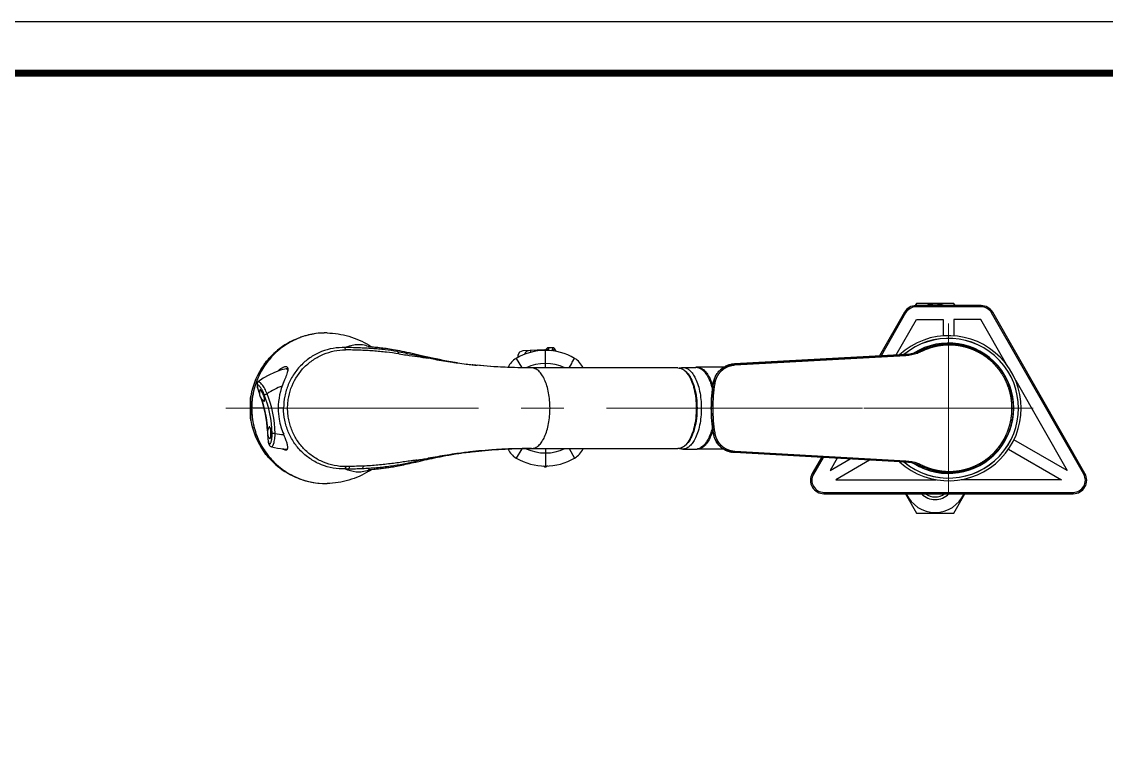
# Model space of a CAD drawing. Extents: x 0 to 1128, y 0 to 827.
# Drawn here: x 399.5 to 803, y 556.8 to 826.8 of the extents above; entities that cross this region are included whole.
import ezdxf

# ---------------------------------------------------------------- set-up
doc = ezdxf.new("R2010")
doc.units = 0
doc.header["$LTSCALE"] = 10
doc.header["$MEASUREMENT"] = 0
doc.linetypes.add('CENTER2', pattern=[28.575, 19.05, -3.175, 3.175, -3.175])
doc.layers.get('0').update_dxf_attribs({"linetype": 'CONTINUOUS'})
doc.layers.add('1', color=7, linetype='CONTINUOUS')
doc.layers.add('DEF_LAYER_ASSEM_MEMBER', color=7, linetype='CONTINUOUS')
doc.layers.add('Cneter', color=1, linetype='CENTER2', lineweight=13)

msp = doc.modelspace()

# ---------------------------------------------------------------- linework, layer by layer
at = {"ltscale": 0.5}
msp.add_lwpolyline([(0, 0), (1128.4, 0), (1128.4, 826.8), (0, 826.8)], close=True, dxfattribs=at)
at = {"color": 5, "linetype": 'ByBlock', "lineweight": 200, "const_width": 2.6}
msp.add_lwpolyline([(18.14, 35.4), (1110.14, 35.4), (1110.14, 807.6), (18.14, 807.6)], close=True, dxfattribs=at)
at = {"layer": '1', "color": 7, "linetype": 'Continuous'}
for p, q in [((744.39, 707.02), (744.39, 707.02)), ((728.4, 703.02), (664.72, 699.47)), ((664.73, 699.47), (728.4, 703.02)), ((728.49, 702.52), (664.82, 698.97)), ((664.72, 699.47), (664.73, 699.47)), ((656.8, 692.24), (656.79, 692.25)), ((656.09, 682.99), (656.08, 682.99)), ((768.39, 682.99), (768.39, 683)), ((656.79, 673.72), (656.8, 673.72)), ((664.08, 666.56), (664.09, 666.56)), ((728.41, 662.95), (664.73, 666.5)), ((664.81, 667), (728.49, 663.45))]:
    msp.add_line(p, q, dxfattribs=at)
for centre, major_axis, ratio, start_param, end_param in [((727.62, 717), (3.62, 13.52), 0.999984, 3.458666, 3.759357), ((728.43, 702.52), (0.028, -0.499), 0.122755, 1.563957, 3.139802), ((732.68, 703.41), (0.175, -0.469), 0.115318, 1.527875, 3.138269), ((734.13, 704.04), (0.225, -0.447), 0.110012, 1.515549, 3.137781), ((664.76, 698.97), (0.028, -0.499), 0.122755, 1.563957, 3.139802), ((657.3, 692.17), (-0.494, 0.074), 0.018386, 4.590507, 6.273598), ((767.89, 682.99), (-0.5, 0), 0.000001, 1.714367, 3.140756), ((657.3, 673.79), (-0.494, -0.074), 0.018396, 0.009215, 1.692677), ((664.75, 667), (-0.028, -0.499), 0.122755, 6.282459, 7.86082), ((727.62, 648.97), (-2.61, -13.76), 0.999985, 2.965068, 3.273198), ((728.43, 663.45), (-0.028, -0.499), 0.122755, 6.282459, 7.86082), ((732.78, 662.52), (-0.178, -0.467), 0.114998, 0.000971, 1.614577), ((734.13, 661.93), (0.225, 0.447), 0.110018, 3.14311, 4.767624), ((744.39, 683.02), (24, 0), 0.999999, 4.493146, 4.623712)]:
    msp.add_ellipse(centre, major_axis=major_axis, ratio=ratio, start_param=start_param, end_param=end_param, dxfattribs=at)
for points, degree, knots in [([(733.9, 704.49), (734.64, 704.83), (736.08, 705.5), (738.34, 706.22), (740.59, 706.71), (742.82, 706.98), (745, 707.04), (747.12, 706.9), (749.15, 706.58), (751.09, 706.11), (752.92, 705.51), (754.07, 705.01), (754.63, 704.76)], 3, [0, 0, 0, 0, 0.11304, 0.223226, 0.330565, 0.435059, 0.536717, 0.63552, 0.731469, 0.824571, 0.914827, 1, 1, 1, 1]), ([(767.95, 682.99), (767.95, 685.99), (767.2, 688.89), (766.83, 690.34), (765.72, 693.14), (764.28, 695.74), (763.39, 696.95), (762.5, 698.16), (761.48, 699.24), (759.43, 701.4), (756.89, 702.99), (754.35, 704.57), (751.51, 705.46), (750.09, 705.9), (748.62, 706.16), (747.15, 706.42), (745.67, 706.48), (744.2, 706.55), (742.71, 706.43), (741.22, 706.31), (739.77, 706), (736.85, 705.37), (734.19, 704.04)], 2, [0, 0, 0, 0.125, 0.125, 0.1875, 0.25, 0.3125, 0.3125, 0.375, 0.375, 0.5, 0.5, 0.625, 0.625, 0.6875, 0.6875, 0.75, 0.75, 0.8125, 0.8125, 0.875, 0.875, 1, 1, 1]), ([(728.4, 703.02), (728.42, 703.02), (728.44, 703.02), (728.39, 703), (728.36, 703)], 3, [0, 0, 0, 0, 0.60275, 1, 1, 1, 1]), ([(728.4, 703.02), (729, 703.07), (730.07, 703.17), (731.44, 703.51), (732.19, 703.77), (732.5, 703.88)], 3, [0, 0, 0, 0, 0.431948, 0.766043, 1, 1, 1, 1]), ([(732.5, 703.88), (732.74, 703.97), (733.22, 704.15), (733.67, 704.37), (733.9, 704.49)], 3, [0, 0, 0, 0, 0.50001, 1, 1, 1, 1]), ([(754.63, 704.76), (754.64, 704.75), (755.2, 704.48), (756.27, 703.93), (757.77, 703), (759.14, 702.01), (760.4, 700.96), (761.53, 699.87), (762.56, 698.75), (763.47, 697.62), (764.28, 696.49), (764.99, 695.37), (765.62, 694.26), (766.15, 693.17), (766.61, 692.12), (767, 691.1), (767.32, 690.13), (767.59, 689.2), (767.8, 688.32), (767.96, 687.55), (768.05, 687.07), (768.08, 686.86)], 3, [0, 0, 0, 0, 0.002075, 0.08025, 0.155795, 0.228706, 0.298982, 0.366626, 0.431637, 0.494017, 0.553766, 0.610882, 0.665365, 0.717215, 0.766434, 0.813019, 0.856968, 0.898282, 0.936962, 0.973009, 1, 1, 1, 1]), ([(664.72, 699.47), (664.25, 699.42), (663.31, 699.32), (662, 698.89), (660.82, 698.31), (659.79, 697.58), (658.93, 696.76), (658.22, 695.88), (657.66, 694.96), (657.25, 694.04), (656.95, 693.14), (656.85, 692.54), (656.79, 692.25)], 3, [0, 0, 0, 0, 0.12379, 0.242294, 0.35551, 0.463439, 0.566081, 0.663435, 0.755503, 0.842285, 0.923783, 1, 1, 1, 1]), ([(656.8, 692.24), (656.89, 692.7), (657.07, 693.62), (657.64, 694.94), (658.43, 696.19), (659.67, 697.53), (661.71, 698.96), (663.63, 699.29), (664.73, 699.47)], 3, [0, 0, 0, 0, 0.119007, 0.242012, 0.369047, 0.50014, 0.714955, 1, 1, 1, 1]), ([(656.79, 692.25), (656.58, 690.65), (656.17, 687.58), (656.11, 684.48), (656.08, 682.99)], 3, [0, 0, 0, 0, 0.519173, 1, 1, 1, 1]), ([(657.36, 692.17), (657.13, 690.66), (656.95, 689.13), (656.72, 686.07), (656.65, 684.53), (656.65, 682.99)], 3, [0, 0, 0, 0, 0.49861, 0.49861, 1, 1, 1, 1]), ([(768.08, 686.85), (767.95, 687.58), (767.68, 689.05), (767.21, 690.45), (766.97, 691.15)], 3, [0, 0, 0, 0, 0.496155, 1, 1, 1, 1]), ([(768.2, 686.03), (768.2, 686.03), (768.2, 686.07), (768.18, 686.22), (768.17, 686.27), (768.16, 686.37), (768.15, 686.44), (768.13, 686.57), (768.12, 686.62), (768.1, 686.74), (768.09, 686.79), (768.08, 686.85)], 3, [0, 0, 0, 0, 0.500879, 0.500879, 0.659335, 0.659335, 0.819589, 0.819589, 0.91528, 0.91528, 1, 1, 1, 1]), ([(768.2, 686.02), (768.2, 686), (768.21, 685.93), (768.24, 685.69), (768.26, 685.52), (768.3, 685.09), (768.32, 684.82), (768.36, 684.24), (768.38, 683.92), (768.38, 683.59), (768.39, 683.4), (768.39, 683.2), (768.39, 683)], 3, [0, 0, 0, 0, 0.21732, 0.21732, 0.434565, 0.434565, 0.652916, 0.652916, 0.871844, 0.871844, 0.871844, 1, 1, 1, 1]), ([(656.09, 682.99), (656.09, 682.99), (656.15, 682.99), (656.37, 682.99), (656.53, 682.99), (656.65, 682.99)], 3, [0, 0, 0, 0, 0.5, 0.5, 1, 1, 1, 1]), ([(656.65, 682.99), (656.65, 681.45), (656.71, 679.92), (656.95, 676.85), (657.13, 675.32), (657.36, 673.79)], 3, [0, 0, 0, 0, 0.498568, 0.498568, 1, 1, 1, 1]), ([(734.19, 661.93), (736.85, 660.59), (739.78, 659.97), (741.22, 659.66), (744.21, 659.42), (747.15, 659.56), (750.1, 660.08), (751.51, 660.52), (754.35, 661.4), (756.89, 662.98), (759.43, 664.57), (761.48, 666.73), (762.51, 667.81), (763.39, 669.02), (764.28, 670.23), (765, 671.54), (765.72, 672.83), (766.83, 675.63), (767.2, 677.08), (767.95, 679.98), (767.95, 682.99)], 2, [0, 0, 0, 0.125, 0.125, 0.1875, 0.25, 0.3125, 0.375, 0.375, 0.5, 0.5, 0.625, 0.625, 0.6875, 0.6875, 0.75, 0.75, 0.8125, 0.875, 0.875, 1, 1, 1]), ([(768.39, 682.65), (768.38, 682.44), (768.37, 681.82), (768.3, 680.7), (768.11, 679.2), (767.77, 677.44), (767.22, 675.44), (766.39, 673.23), (765.2, 670.88), (763.61, 668.45), (761.54, 666.02), (758.94, 663.72), (755.8, 661.69), (752.12, 660.08), (747.94, 659.07), (743.37, 658.84), (740.21, 659.28), (738.64, 659.71), (738.61, 659.72)], 3, [0, 0, 0, 0, 0.014277, 0.042742, 0.077648, 0.118993, 0.166779, 0.221001, 0.281654, 0.348743, 0.422259, 0.502198, 0.588565, 0.681352, 0.780554, 0.886178, 0.998208, 1, 1, 1, 1]), ([(656.79, 673.72), (656.88, 673.3), (657.05, 672.41), (657.6, 671.09), (658.42, 669.78), (659.55, 668.56), (661, 667.52), (662.51, 666.85), (663.53, 666.66), (663.94, 666.6)], 3, [0, 0, 0, 0, 0.120118, 0.251292, 0.393524, 0.546815, 0.711164, 0.886567, 1, 1, 1, 1]), ([(664.73, 666.5), (664.26, 666.55), (663.37, 666.64), (662.14, 667.03), (661.09, 667.52), (660.21, 668.08), (658.94, 669.12), (657.5, 670.92), (657.03, 672.81), (656.8, 673.72)], 3, [0, 0, 0, 0, 0.121726, 0.232778, 0.333151, 0.422844, 0.501856, 0.758469, 1, 1, 1, 1]), ([(732.61, 662.06), (732.06, 662.25), (731.4, 662.47), (730.72, 662.63), (730.6, 662.65)], 3, [0, 0, 0, 0, 0.82888, 1, 1, 1, 1]), ([(733.9, 661.48), (733.9, 661.49), (733.9, 661.49), (733.88, 661.5), (733.86, 661.51), (733.81, 661.53), (733.72, 661.58), (733.53, 661.67), (733.16, 661.84), (732.83, 661.97), (732.61, 662.06)], 3, [0, 0, 0, 0, 0.00776, 0.015571, 0.031193, 0.062439, 0.124936, 0.249942, 0.499972, 1, 1, 1, 1])]:
    msp.add_open_spline(points, degree=degree, knots=knots, dxfattribs=at)
for points, degree in [([(744.4, 707.02), (743.7, 707.02), (742.99, 706.99), (742.26, 706.93)], 3), ([(747.33, 706.84), (747.16, 706.86), (746.98, 706.89), (746.8, 706.9)], 3), ([(747.44, 706.83), (747.33, 706.84)], 1), ([(728.4, 703.02), (728.4, 703.02), (728.4, 703.02), (728.4, 703.02)], 3), ([(732.74, 703.41), (731.37, 702.9), (729.95, 702.6), (728.49, 702.52)], 3), ([(734.19, 704.04), (733.72, 703.8), (733.23, 703.59), (732.74, 703.41)], 3), ([(664.82, 698.97), (664.13, 698.93), (662.8, 698.63), (661.54, 698.1), (660.39, 697.36), (659.37, 696.44), (658.53, 695.36), (657.89, 694.15), (657.46, 692.85), (657.36, 692.17)], 2), ([(656.09, 682.99), (656.09, 686.09), (656.34, 689.18), (656.8, 692.24)], 3), ([(766.97, 691.15), (766.92, 691.29), (766.87, 691.43), (766.82, 691.57)], 3), ([(768.2, 686.03), (768.2, 686.03), (768.2, 686.03), (768.2, 686.03)], 3), ([(656.08, 682.99), (656.08, 679.88), (656.33, 676.79), (656.79, 673.72)], 3), ([(656.8, 673.72), (656.34, 676.79), (656.09, 679.88), (656.09, 682.99)], 3), ([(768.39, 682.99), (768.39, 682.87), (768.39, 682.76), (768.39, 682.65)], 3), ([(768.21, 680.03), (768.21, 680.03), (768.21, 680.03), (768.21, 680.03)], 3), ([(768.36, 681.81), (768.36, 681.82)], 1), ([(657.36, 673.79), (657.46, 673.12), (657.89, 671.82), (658.53, 670.61), (659.37, 669.53), (660.39, 668.61), (661.54, 667.87), (662.8, 667.34), (664.13, 667.04), (664.81, 667)], 2), ([(730.6, 662.65), (729.88, 662.8), (729.14, 662.87), (728.41, 662.95)], 3), ([(728.49, 663.45), (729.99, 663.37), (731.44, 663.06), (732.84, 662.52)], 3), ([(732.84, 662.52), (733.3, 662.35), (733.75, 662.15), (734.19, 661.93)], 3), ([(738.61, 659.72), (737, 660.16), (735.45, 660.82), (733.9, 661.48)], 3)]:
    msp.add_open_spline(points, degree=degree, dxfattribs=at)
at = {"layer": 'Cneter', "lineweight": 5, "ltscale": 0.5}
for p, q in [((744.37, 682.99), (744.37, 714.5)), ((712.33, 682.99), (475.42, 682.99)), ((744.37, 682.99), (712.86, 682.99)), ((744.37, 682.99), (775.88, 682.99)), ((744.37, 682.99), (744.37, 651.48))]:
    msp.add_line(p, q, dxfattribs=at)
at = {"layer": 'DEF_LAYER_ASSEM_MEMBER', "color": 7, "linetype": 'Continuous'}
for p, q in [((727.93, 718.67), (718.68, 702.48)), ((732.44, 721.99), (731.96, 721.15)), ((756.47, 721.19), (732.27, 721.19)), ((746.3, 721.99), (732.44, 721.99)), ((746.76, 721.19), (746.3, 721.99)), ((795.1, 658.67), (760.81, 718.67)), ((724.87, 702.82), (732.39, 715.99)), ((732.39, 715.99), (742.37, 715.99)), ((742.37, 715.99), (742.37, 709.91)), ((756.35, 715.99), (746.37, 715.99)), ((746.37, 715.99), (746.37, 709.91)), ((765.9, 699.28), (756.35, 715.99)), ((513.18, 710.98), (512.59, 710.99)), ((494.67, 704.52), (494.71, 704.55)), ((494.67, 704.52), (494.71, 704.55)), ((584.06, 702.3), (584.06, 702.18)), ((584.06, 702.18), (584.68, 702.18)), ((585.94, 704.28), (584.79, 703.8)), ((594.09, 704.74), (585.94, 704.28)), ((594.37, 697.99), (594.37, 704.49)), ((597.07, 705.48), (595.43, 705.48)), ((596.67, 704.34), (596.87, 704.78)), ((596.87, 704.78), (597.37, 704.78)), ((597.37, 704.78), (597.37, 704.28)), ((598.07, 704.48), (598.07, 704.17)), ((489.7, 699.27), (489.71, 699.28)), ((561.7, 699.88), (560.77, 700.02)), ((561.47, 699.91), (561.7, 699.88)), ((574.03, 698.53), (567.14, 699.17)), ((645.47, 698.19), (650.37, 698.19)), ((660.77, 698.24), (650.82, 698.24)), ((498.5, 697.76), (497.95, 697.68)), ((589.27, 697.99), (589.26, 697.99)), ((643.69, 697.99), (589.27, 697.99)), ((487.55, 692.84), (487.54, 692.84)), ((769.34, 693.26), (788.46, 659.81)), ((484.76, 687.51), (484.76, 687.52)), ((484.61, 683.83), (484.6, 682.95)), ((489.73, 685.64), (489.76, 685.63)), ((484.76, 678.46), (484.76, 678.47)), ((491.66, 676.13), (491.6, 676.08)), ((788.46, 659.81), (768.68, 671.24)), ((489.7, 666.71), (489.66, 666.75)), ((489.7, 666.71), (489.66, 666.75)), ((492.45, 668.62), (492.45, 668.62)), ((561.63, 666.09), (561.42, 666.06)), ((567.14, 666.8), (566.91, 666.78)), ((567.14, 666.8), (574.44, 667.47)), ((574.44, 667.47), (581.9, 667.86)), ((581.9, 667.86), (589.26, 667.99)), ((589.19, 667.99), (589.27, 667.99)), ((589.26, 667.99), (643.69, 667.99)), ((594.37, 667.99), (594.37, 661.24)), ((645.47, 667.79), (650.37, 667.79)), ((660.76, 667.74), (650.82, 667.74)), ((766.68, 667.78), (786.38, 656.39)), ((546.12, 662.96), (547.74, 663.34)), ((556.25, 665.17), (557.35, 665.37)), ((697.09, 664.7), (693.65, 658.67)), ((702.9, 664.37), (700.29, 659.81)), ((700.29, 659.81), (707.72, 664.1)), ((715, 663.7), (702.36, 656.39)), ((494.67, 661.46), (494.65, 661.48)), ((594.07, 661.24), (593.62, 661.5)), ((594.07, 661.24), (594.67, 661.24)), ((595.13, 661.5), (594.67, 661.24)), ((512.59, 654.99), (513.18, 654.99)), ((702.36, 656.39), (739.74, 656.39)), ((786.38, 656.39), (749, 656.39)), ((697.99, 651.19), (790.76, 651.19)), ((728.29, 651.19), (732.44, 643.99)), ((746.3, 643.99), (750.46, 651.19)), ((732.44, 643.99), (746.3, 643.99))]:
    msp.add_line(p, q, dxfattribs=at)
at = {"layer": 'DEF_LAYER_ASSEM_MEMBER', "color": 9, "linetype": 'Continuous'}
for p, q in [((728.37, 718.42), (719.27, 702.51)), ((728.37, 718.42), (727.93, 718.67)), ((732.27, 720.69), (732.27, 721.19)), ((756.47, 720.69), (732.27, 720.69)), ((756.47, 720.69), (756.47, 721.19)), ((760.38, 718.42), (760.81, 718.67)), ((794.66, 658.42), (760.38, 718.42)), ((584.06, 702.29), (584.35, 702.3)), ((584.35, 702.3), (584.87, 702.33)), ((567.33, 699.12), (567.13, 699.15)), ((583.5, 701.54), (585.42, 698.26)), ((585.42, 698.26), (585.55, 698.04)), ((603.16, 697.99), (604.14, 699.65)), ((604.14, 699.65), (604.38, 700.07)), ((604.38, 700.07), (605.24, 701.54)), ((485.08, 682.99), (484.61, 682.99)), ((489.69, 682.99), (485.08, 682.99)), ((496.96, 682.99), (494.97, 682.99)), ((491.05, 672.84), (491.03, 672.8)), ((491.05, 672.84), (491.05, 672.8)), ((496.98, 673.21), (497.01, 673.21)), ((566.9, 666.81), (567.14, 666.83)), ((567.14, 666.83), (567.34, 666.85)), ((585.55, 667.92), (583.5, 664.44)), ((603.16, 667.99), (605.24, 664.44)), ((697.65, 664.66), (694.08, 658.42)), ((694.08, 658.42), (693.65, 658.67)), ((794.66, 658.42), (795.1, 658.67)), ((697.99, 651.69), (790.76, 651.69)), ((697.99, 651.69), (697.99, 651.19)), ((790.76, 651.69), (790.76, 651.19))]:
    msp.add_line(p, q, dxfattribs=at)
at = {"layer": 'DEF_LAYER_ASSEM_MEMBER', "color": 7, "linetype": 'Continuous'}
for points in [[(494.71, 704.55), (494.51, 704.38), (493.95, 703.9), (493.37, 703.35), (492.75, 702.74), (492.12, 702.09), (491.5, 701.43), (490.91, 700.77), (490.35, 700.11), (489.86, 699.49), (489.7, 699.28)], [(551.2, 701.85), (550.03, 702.11), (548.91, 702.37), (547.82, 702.62), (546.77, 702.86), (545.76, 703.1), (544.77, 703.32), (543.8, 703.54), (542.86, 703.75), (541.94, 703.95), (541.05, 704.13), (540.19, 704.31), (539.35, 704.47), (538.54, 704.62), (537.78, 704.75), (537.06, 704.87), (536.38, 704.98), (535.72, 705.08), (535.08, 705.16), (534.45, 705.25), (533.84, 705.32), (533.24, 705.39), (532.64, 705.46), (532.06, 705.52), (531.48, 705.58), (530.93, 705.63), (530.41, 705.68), (529.89, 705.73), (529.42, 705.77), (528.98, 705.81), (528.66, 705.85), (528.48, 705.87), (528.45, 705.88)], [(584.79, 703.8), (584.11, 702.71), (584.06, 702.29)], [(553.67, 701.32), (552.41, 701.59), (551.2, 701.85)], [(556.34, 700.79), (554.98, 701.06), (553.67, 701.32)], [(560.77, 700.02), (559.23, 700.27), (557.75, 700.53), (556.34, 700.79)], [(589.26, 697.99), (582, 698.11), (574.03, 698.53)], [(497.95, 697.68), (495.75, 697.12), (493.55, 696.33), (491.43, 695.34), (489.4, 694.16), (487.55, 692.84)], [(487.54, 692.84), (487.38, 692.69), (487.21, 692.43), (487.11, 692.14), (487.07, 691.85), (487.08, 691.55), (487.12, 691.22), (487.19, 690.85), (487.3, 690.41), (487.45, 689.9), (487.65, 689.31), (487.88, 688.67), (487.99, 688.35)], [(484.76, 687.52), (484.74, 687.37), (484.72, 687.13), (484.69, 686.83), (484.67, 686.44), (484.65, 685.95), (484.63, 685.36), (484.62, 684.65), (484.61, 683.83)], [(488.56, 686.76), (489.07, 685.28), (489.85, 682.4), (490.44, 679.47), (490.82, 676.5), (490.94, 674.5)], [(484.6, 682.95), (484.61, 682.06), (484.62, 681.26), (484.63, 680.56), (484.65, 679.98), (484.67, 679.51), (484.7, 679.13), (484.72, 678.83), (484.74, 678.6), (484.76, 678.46)], [(491.02, 673.13), (491.02, 673.02), (491.03, 672.8)], [(491.03, 672.8), (491.07, 672.14), (491.13, 671.49), (491.19, 670.91), (491.27, 670.41), (491.36, 670), (491.47, 669.66), (491.59, 669.37), (491.75, 669.11), (491.95, 668.89), (492.21, 668.71), (492.45, 668.62)], [(489.7, 666.71), (489.86, 666.49), (490.35, 665.87), (490.9, 665.22), (491.49, 664.56), (492.11, 663.89), (492.74, 663.24), (493.36, 662.63), (493.95, 662.08), (494.51, 661.59), (494.65, 661.48)], [(492.45, 668.62), (494.68, 668.13), (497, 667.85), (498.38, 667.81)], [(557.35, 665.37), (558.49, 665.57), (559.66, 665.77), (560.88, 665.97)], [(560.88, 665.97), (562.14, 666.16), (563.45, 666.35), (564.83, 666.53), (566.25, 666.7), (566.91, 666.78)], [(530.6, 660.31), (531.01, 660.35), (531.43, 660.39), (531.86, 660.44), (532.3, 660.48), (532.75, 660.53), (533.21, 660.58), (533.68, 660.63), (534.16, 660.69), (534.64, 660.75), (535.14, 660.82), (535.64, 660.89), (536.16, 660.96), (536.68, 661.04), (537.23, 661.13), (537.79, 661.22), (538.37, 661.33), (538.99, 661.44), (539.63, 661.56), (540.29, 661.69), (540.96, 661.82), (541.65, 661.97), (542.36, 662.12), (543.08, 662.27), (543.82, 662.44), (544.57, 662.61), (545.33, 662.78), (546.12, 662.96)], [(547.74, 663.34), (548.58, 663.53), (549.44, 663.73), (550.33, 663.93)], [(550.33, 663.93), (551.25, 664.14), (552.19, 664.34), (553.16, 664.55), (554.16, 664.75)], [(554.16, 664.75), (555.19, 664.96), (556.25, 665.17)], [(528.38, 660.08), (528.39, 660.09), (528.44, 660.09), (528.54, 660.11), (528.7, 660.13), (528.92, 660.16), (529.2, 660.18), (529.5, 660.21), (529.84, 660.24), (530.6, 660.31)]]:
    msp.add_lwpolyline(points, dxfattribs=at)
at = {"layer": 'DEF_LAYER_ASSEM_MEMBER', "color": 9, "linetype": 'Continuous'}
msp.add_lwpolyline([(595.43, 705.47), (595.43, 705.48), (595.43, 705.48), (595.43, 705.48)], dxfattribs=at)
at = {"layer": 'DEF_LAYER_ASSEM_MEMBER', "color": 7, "linetype": 'Continuous'}
for centre, radius, start, end in [((732.27, 716.19), 5, 90, 150.2551), ((739.37, 709.99), 11.78, 72.9991, 107.0009), ((756.47, 716.19), 5, 29.7449, 90), ((512.6, 683.87), 27.12, 92.5053, 113.5697), ((512.59, 683.98), 27, 90.0012, 92.5009), ((512.44, 682.65), 28.18, 110.6544, 128.9903), ((512.72, 683.59), 27.42, 113.5653, 123.3397), ((513.03, 680.97), 29.9, 56.2732, 58.2132), ((744.37, 682.99), 27, 227.5124, 132.5097), ((744.37, 682.99), 26, 230.2881, 129.7363), ((744.37, 682.99), 25.98, 230.3397, 129.6847), ((744.37, 682.99), 24.25, 238.0015, 122.05), ((594.37, 682.99), 21.5, 59.6306, 120.3694), ((594.03, 705.74), 1, 273.2397, 325.3668), ((595.43, 704.78), 0.7, 90, 145.3668), ((597.07, 704.48), 1, 0, 90), ((512.1, 682.96), 27.71, 143.9347, 170.5439), ((582.84, 842.06), 143.75, 261.5408, 262.8329), ((584.88, 857.99), 159.8, 262.8186, 263.6221), ((587.34, 694.98), 7.6, 120.3694, 154.9235), ((601.4, 694.98), 7.6, 23.3843, 59.6306), ((650.82, 694.65), 3.59, 95.5484, 97.1876), ((650.37, 695.05), 3.14, 88.062, 89.9984), ((650.82, 694.68), 3.55, 90.0068, 95.5511), ((650.37, 695.02), 3.17, 82.0353, 88.0504), ((650.36, 694.96), 3.23, 79.3419, 82.0391), ((519.25, 683), 24.28, 156.4866, 180.0249), ((491.47, 688.68), 3.5, 162.2138, 190.8047), ((491.46, 688.68), 3.49, 190.8034, 191.2197), ((491.47, 688.68), 3.5, 191.2206, 240.3051), ((513.57, 682.99), 28.5, 175.7169, 180.0004), ((513.59, 682.99), 28.51, 180, 182.4666), ((519.38, 682.99), 24.41, 180.0114, 189.6759), ((512.1, 683.02), 27.71, 189.4512, 215.9475), ((519.19, 682.95), 24.21, 189.6547, 203.5163), ((494.4, 673.98), 3.5, 143.181, 198.8115), ((494.41, 673.98), 3.5, 198.8088, 199.3615), ((494.4, 673.98), 3.5, 199.3634, 220.9601), ((583.38, 520.14), 147.56, 96.4097, 98.4748), ((587.54, 478.01), 189.92, 94.3413, 95.7647), ((588.26, 468.97), 198.98, 93.8616, 94.3505), ((588.87, 459.61), 208.37, 92.4143, 93.8575), ((589.22, 452.55), 215.44, 91.8512, 92.4287), ((587.34, 670.99), 7.6, 205.0577, 239.6306), ((589.25, 451.56), 216.42, 90.0164, 91.8505), ((601.4, 670.99), 7.6, 300.3694, 336.6157), ((650.37, 670.93), 3.14, 270.0016, 271.9386), ((650.82, 671.33), 3.59, 262.8112, 264.4521), ((650.82, 671.29), 3.55, 264.4495, 269.9931), ((650.37, 670.95), 3.17, 271.9503, 277.9647), ((650.36, 671.01), 3.23, 277.9609, 280.6581), ((594.37, 682.99), 21.5, 239.6306, 300.3694), ((512.44, 683.33), 28.18, 230.8911, 249.35), ((513.03, 685.01), 29.9, 301.6837, 303.7415), ((697.99, 656.19), 5, 150.2551, 270), ((790.76, 656.19), 5, 270, 29.7449), ((512.6, 682.11), 27.12, 246.032, 267.4939), ((512.59, 681.99), 27, 267.4991, 269.9988), ((739.37, 655.99), 11.78, 204.1236, 335.8764), ((739.37, 655.99), 7, 223.5971, 316.4029), ((739.34, 655.99), 6, 233.7681, 306.2319)]:
    msp.add_arc(centre, radius, start, end, dxfattribs=at)
at = {"layer": 'DEF_LAYER_ASSEM_MEMBER', "color": 9, "linetype": 'Continuous'}
for centre, radius, start, end in [((732.27, 716.19), 4.5, 90, 150.2551), ((756.47, 716.19), 4.5, 29.7449, 90), ((512.62, 683.84), 27.15, 102.0412, 108.0756), ((512.6, 683.91), 27.08, 99.0334, 102.0389), ((512.6, 683.91), 27.08, 92.5009, 99.0284), ((512.6, 683.98), 27.01, 90.001, 92.5003), ((512.75, 683.56), 27.46, 123.3666, 125.9019), ((512.72, 683.61), 27.4, 120.8595, 123.3644), ((512.72, 683.6), 27.41, 117.126, 120.8602), ((512.66, 683.72), 27.27, 111.6391, 117.1248), ((512.64, 683.78), 27.21, 108.0783, 111.6364), ((744.37, 682.99), 25.98, 230.3417, 129.6827), ((513, 683.28), 27.83, 135.0901, 140.0032), ((512.92, 683.35), 27.73, 134.3397, 135.087), ((512.87, 683.4), 27.66, 130.4689, 134.3396), ((512.87, 683.4), 27.66, 130.2576, 130.4677), ((512.85, 683.42), 27.63, 125.9027, 130.2583), ((524.56, 695.41), 11.39, 66.0622, 69.6359), ((513.2, 683.13), 28.09, 144.4317, 149.4899), ((513.11, 683.19), 27.97, 143.0127, 144.4291), ((513.04, 683.24), 27.89, 140.7098, 143.0127), ((513.03, 683.25), 27.87, 140.0026, 140.7093), ((485.23, 292.09), 414.72, 80.5646, 80.8976), ((590.39, 906.68), 208.82, 259.7441, 261.5663), ((586.18, 863.25), 165.2, 260.6054, 261.24), ((588.46, 886.17), 188.25, 261.2334, 261.8251), ((583.44, 845.6), 147.33, 261.2497, 261.4257), ((585.06, 862.56), 164.4, 261.8271, 262.9557), ((584.16, 855.22), 157, 262.9536, 263.7738), ((588.3, 895.17), 197.17, 263.8954, 264.3686), ((594.37, 682.99), 16.66, 64.4023, 115.5375), ((513.39, 683.03), 28.3, 153.7703, 159.0108), ((513.27, 683.09), 28.17, 152.1433, 153.7679), ((513.2, 683.13), 28.09, 150.8584, 152.1433), ((513.2, 683.12), 28.09, 149.4899, 150.8584), ((639.48, 690.03), 9.66, 34.186, 35.8153), ((513.51, 683), 28.43, 163.1799, 168.5154), ((513.42, 683.02), 28.33, 161.1658, 163.1781), ((513.37, 683.04), 28.28, 160.4563, 161.1654), ((513.39, 683.03), 28.3, 159.0103, 160.4558), ((505.41, 666.91), 25.94, 110.2003, 124.109), ((513.63, 682.98), 28.55, 172.6443, 177.9372), ((513.54, 682.99), 28.45, 170.8553, 172.6434), ((513.47, 683.01), 28.38, 170.1231, 170.8549), ((513.49, 683), 28.4, 168.5163, 170.1231), ((447.3, 672.36), 43.74, 2.885, 19.1721), ((449.08, 672.38), 43.6, 1.573, 21.0365), ((449.24, 672.38), 44.6, 1.5769, 21.0323), ((513.52, 682.99), 28.43, 177.938, 179.9991), ((513.52, 682.99), 28.44, 180.0009, 182.1468), ((513.63, 682.99), 28.54, 182.1473, 188.6443), ((522.26, 674.49), 31.26, 182.6088, 183.0145), ((498.65, 698.79), 25.64, 259.1451, 266.2686), ((639.48, 675.94), 9.66, 324.1847, 325.814), ((589.7, 463.7), 204.36, 97.9531, 99.9901), ((584.68, 512.26), 155.54, 98.7608, 99.3054), ((582.66, 525.23), 142.42, 98.5768, 98.7548), ((568.98, 619.24), 47.46, 98.915, 99.1569), ((588.38, 469.67), 198.3, 95.764, 96.0893), ((594.37, 682.99), 16.66, 244.6941, 295.5977), ((617.3, 323.91), 346.72, 101.1201, 101.8162), ((627.43, 214.22), 456.64, 99.2222, 99.674), ((512.61, 682.15), 27.17, 237.9568, 267.4735), ((519.87, 657.36), 3.07, 89.1925, 90.6733), ((524.53, 670.6), 11.43, 290.687, 294.3262), ((697.99, 656.19), 4.5, 150.2551, 270), ((790.76, 656.19), 4.5, 270, 29.7449), ((512.6, 681.99), 27, 267.4968, 269.5748), ((512.59, 681.91), 26.92, 269.5755, 270)]:
    msp.add_arc(centre, radius, start, end, dxfattribs=at)
at = {"layer": 'DEF_LAYER_ASSEM_MEMBER', "color": 7, "linetype": 'Continuous'}
for points, start_tangent, end_tangent in [([(513.18, 710.98), (521.24, 709.74), (528.78, 706.39)], (0.999767, -0.021601), (0.850006, -0.526772)), ([(497.65, 706.5), (492.77, 702.41), (488.94, 697.3), (486.36, 691.43), (485.15, 685.12)], (-0.83539, -0.549658), (-0.074714, -0.997205)), ([(594.86, 705.17), (595.43, 705.47)], (0.569028, 0.822318), (1, 0.00097)), ([(595.43, 705.47), (595.43, 705.38), (595.48, 705.17)], (-0.642254, -0.766492), (0.218109, -0.975924)), ([(595.48, 705.17), (595.51, 705.02), (595.65, 704.44)], (0.218109, -0.975924), (0.246604, -0.969116)), ([(494.82, 696.79), (496.4, 698.05), (497.13, 698.4), (497.76, 698.52)], (0.708251, 0.705961), (0.999957, -0.009299)), ([(497.76, 698.52), (498.19, 698.39), (498.34, 698.24), (498.45, 698.04), (498.51, 697.77), (498.52, 697.46), (498.42, 696.7), (498.18, 695.81), (497.85, 694.83), (497.44, 693.77), (496.99, 692.69)], (0.999957, -0.009299), (-0.399549, -0.916712)), ([(589.26, 697.99), (578.97, 698.23), (568.96, 698.96)], (-1, 0.000038), (-0.995178, 0.098085)), ([(644.11, 697.97), (644.44, 698.06), (645.47, 698.19)], (0.951435, 0.307849), (0.999999, -0.001416)), ([(643.69, 697.99), (644.7, 697.84), (645.68, 697.4), (646.6, 696.71), (647.44, 695.77)], (1, 0), (0.608434, -0.793604)), ([(647.44, 695.77), (648.83, 693.37), (649.89, 690.31), (650.55, 686.77), (650.77, 682.99)], (0.608434, -0.793604), (0, -1)), ([(488.26, 689.82), (488.22, 689.83), (488.18, 689.82), (488.13, 689.75)], (-0.939099, 0.343646), (-0.305182, -0.952294)), ([(489.76, 685.63), (489.8, 685.62), (489.84, 685.63), (489.87, 685.66), (489.89, 685.71), (489.92, 685.87), (489.91, 686.11), (489.88, 686.4), (489.8, 686.75), (489.7, 687.14), (489.56, 687.55), (489.41, 687.97), (489.23, 688.37), (489.04, 688.75), (488.86, 689.09), (488.68, 689.37), (488.51, 689.59), (488.37, 689.74), (488.31, 689.79), (488.26, 689.82)], (0.930604, -0.366028), (-0.939099, 0.343646)), ([(650.77, 682.99), (650.55, 679.2), (649.89, 675.67), (648.83, 672.61), (647.44, 670.21)], (0, -1), (-0.608434, -0.793604)), ([(485.1, 681.76), (486.49, 674.11), (489.9, 667.14), (495.07, 661.4), (501.58, 657.33)], (0.043044, -0.999073), (0.913912, -0.405912)), ([(491.89, 671.65), (491.97, 671.73), (492.05, 671.89), (492.13, 672.13), (492.19, 672.44), (492.23, 672.81), (492.26, 673.22), (492.27, 673.65), (492.25, 674.1), (492.22, 674.54), (492.16, 674.95), (492.09, 675.32), (492.01, 675.63), (491.92, 675.87), (491.87, 675.97), (491.83, 676.04), (491.78, 676.09), (491.74, 676.13), (491.7, 676.14), (491.66, 676.13)], (0.904055, 0.427415), (-0.894606, -0.446856)), ([(491.76, 671.69), (491.83, 671.64), (491.86, 671.64), (491.89, 671.65)], (0.655869, -0.754874), (0.904055, 0.427415)), ([(498.39, 667.8), (498.5, 668.19), (498.5, 668.7), (498.23, 670.02), (497.69, 671.59), (496.99, 673.29)], (0.481541, 0.876424), (-0.398954, 0.916971)), ([(647.44, 670.21), (646.6, 669.27), (645.68, 668.57), (644.7, 668.14), (643.69, 667.99)], (-0.608434, -0.793604), (-1, 0)), ([(655.55, 672.93), (654.59, 670.95), (653.48, 669.41), (652.25, 668.36), (650.96, 667.84)], (-0.371954, -0.928251), (-0.98276, -0.184889)), ([(496.48, 667.88), (497.16, 667.57), (497.75, 667.46)], (0.868801, -0.495161), (0.999934, 0.011477)), ([(497.75, 667.46), (498.13, 667.55), (498.39, 667.8)], (0.999934, 0.011477), (0.481541, 0.876424)), ([(645.48, 667.79), (644.44, 667.91), (644.1, 668.01)], (-0.999997, -0.002253), (-0.951223, 0.308505)), ([(528.73, 659.56), (521.22, 656.23), (513.18, 654.99)], (-0.850954, -0.525241), (-0.999767, -0.021601))]:
    msp.add_spline(points, degree=3, dxfattribs=dict(at, start_tangent=start_tangent, end_tangent=end_tangent))
at = {"layer": 'DEF_LAYER_ASSEM_MEMBER', "color": 9, "linetype": 'Continuous'}
for points, start_tangent, end_tangent in [([(519.84, 705.55), (521.98, 706.37), (524.16, 706.73), (526.35, 706.64), (528.52, 706.08)], (0.89693, 0.442173), (0.93756, -0.347825)), ([(489.7, 699.28), (490.64, 700.45), (491.98, 701.95), (493.46, 703.44), (494.67, 704.52)], (0.589278, 0.80793), (0.77589, 0.630869)), ([(519.84, 705.55), (511.12, 704.05), (507.16, 702), (503.69, 699.19), (500.84, 695.74), (498.71, 691.78), (497.41, 687.47), (496.96, 682.99)], (-0.999166, 0.040823), (-0.00001, -1)), ([(519.98, 661.28), (515.8, 661.69), (511.78, 662.93), (508.06, 664.93), (504.79, 667.61), (502.11, 670.89), (500.1, 674.65), (499.39, 676.66), (498.88, 678.73), (498.56, 680.85), (498.46, 682.99), (498.56, 685.12), (498.87, 687.24), (500.09, 691.33), (504.79, 698.36), (508.06, 701.04), (511.77, 703.04), (515.79, 704.28), (519.98, 704.68)], (-0.99926, -0.038455), (0.99949, -0.03192)), ([(539.27, 704.08), (534.69, 704.74), (532.32, 704.99), (529.89, 705.19), (527.42, 705.33), (524.92, 705.44), (523.65, 705.49), (522.38, 705.52), (521.74, 705.54), (521.1, 705.55), (520.47, 705.55), (519.84, 705.55)], (-0.986029, 0.166572), (-0.998308, 0.058146)), ([(519.98, 704.68), (519.92, 705.21), (519.84, 705.55)], (-0.072806, 0.997346), (-0.365054, 0.930986)), ([(539.84, 703.22), (535.2, 703.82), (532.78, 704.07), (530.3, 704.28), (527.78, 704.45), (525.21, 704.56), (523.91, 704.61), (522.61, 704.64), (521.3, 704.66), (520.64, 704.66), (519.98, 704.68)], (-0.990216, 0.139543), (-0.997948, 0.064028)), ([(539.84, 703.22), (539.73, 703.5), (539.27, 704.08)], (-0.309745, 0.95082), (-0.825219, 0.564813)), ([(539.28, 704.08), (545.07, 702.95), (550.59, 701.81)], (0.986128, -0.165987), (0.981695, -0.190461)), ([(539.84, 703.22), (542.69, 702.81), (546.8, 702.21), (550.84, 701.59)], (0.990215, -0.139554), (0.987757, -0.156003)), ([(588.07, 704.4), (587.17, 703.98), (586.6, 703.04)], (-0.998402, -0.056513), (-0.281857, -0.959456)), ([(588.85, 704.45), (588.83, 704.4), (588.82, 704.27), (588.81, 704.06), (588.81, 703.78)], (-0.998402, -0.056513), (0.008714, -0.999962)), ([(594.06, 704.56), (594.07, 704.7), (594.09, 704.74)], (0.057305, 0.998357), (0.998402, 0.056513)), ([(594.86, 705.17), (594.86, 705.15), (594.89, 705.1), (595.02, 704.92)], (-0.569028, -0.822318), (0.564776, -0.825244)), ([(595.02, 704.92), (595.09, 704.82), (595.34, 704.44)], (0.564776, -0.825244), (0.540675, -0.841232)), ([(597.07, 705.48), (597.06, 705.43), (597.05, 705.29), (597.04, 705.07), (597.03, 704.78)], (-1, 0), (-0.021831, -0.999762)), ([(550.59, 701.81), (554.84, 701.03), (559.21, 700.27)], (0.982674, -0.185342), (0.986617, -0.163056)), ([(550.84, 701.59), (550.78, 701.65), (550.59, 701.81)], (-0.64508, 0.764115), (-0.828332, 0.560238)), ([(556.07, 700.72), (555.35, 700.84), (553.21, 701.2)], (-0.986139, 0.165918), (-0.986941, 0.161079)), ([(559.77, 700.12), (558.83, 700.27), (556.07, 700.72)], (-0.988334, 0.152305), (-0.986116, 0.166056)), ([(561.69, 699.83), (561.47, 699.91)], (-0.883786, 0.46789), (-0.984477, 0.175513)), ([(567.13, 699.17), (567.33, 699.12)], (0.995095, -0.098925), (0.933485, -0.358617)), ([(645.47, 698.19), (646.69, 697.95), (647.86, 697.25), (648.96, 696.1), (649.96, 694.54)], (1, -0.000731), (0.468843, -0.883281)), ([(498.5, 697.21), (498.35, 697.43), (498.2, 697.58), (498.14, 697.64), (498.07, 697.67), (497.95, 697.68)], (-0.529391, 0.848378), (-0.979229, -0.202755)), ([(596.08, 682.99), (595.94, 685.91), (595.56, 688.73), (594.93, 691.32), (594.08, 693.59), (593.05, 695.46), (591.87, 696.85), (590.59, 697.7), (589.27, 697.99)], (-0.000005, 1), (-1, 0)), ([(643.69, 697.99), (644.64, 697.84), (645.58, 697.4), (646.47, 696.68), (647.32, 695.68)], (1, 0), (0.5853, -0.810817)), ([(647.47, 695.46), (648.74, 693.06), (649.7, 690.06), (650.3, 686.63), (650.5, 682.99)], (0.562009, -0.827131), (0, -1)), ([(649.96, 694.54), (650.98, 692.16), (651.74, 689.35), (652.21, 686.24), (652.37, 682.99), (652.21, 679.73), (651.74, 676.63), (650.98, 673.82), (649.96, 671.44)], (0.468843, -0.883281), (-0.468843, -0.883281)), ([(489.77, 688.03), (489.13, 689.46), (488.78, 690.08), (488.44, 690.61), (488.13, 691.03), (487.98, 691.2), (487.84, 691.34), (487.72, 691.46), (487.6, 691.54), (487.5, 691.6), (487.42, 691.63), (487.34, 691.63), (487.28, 691.6), (487.2, 691.47), (487.19, 691.35), (487.19, 691.21), (487.2, 691.04), (487.24, 690.84), (487.34, 690.37), (487.51, 689.79), (487.73, 689.13), (487.99, 688.42)], (-0.359289, 0.933226), (0.348306, -0.937381)), ([(487.61, 692.87), (487.55, 692.84)], (-0.980378, -0.197128), (-0.811675, -0.58411)), ([(490.86, 688.4), (490.65, 688.88), (490.41, 689.35), (489.93, 690.24), (489.43, 691.05), (488.95, 691.72), (488.51, 692.25), (488.14, 692.62), (487.97, 692.74), (487.83, 692.82), (487.71, 692.87), (487.61, 692.87)], (-0.391891, 0.920012), (-0.980378, -0.197128)), ([(484.61, 682.99), (484.62, 684.62), (484.66, 685.99), (484.71, 686.96), (484.73, 687.29), (484.76, 687.51)], (0.002225, 0.999998), (0.16396, 0.986467)), ([(489.77, 688.03), (489.83, 688.04), (489.91, 688.06), (490.03, 688.09), (490.17, 688.14), (490.5, 688.26), (490.86, 688.4)], (0.999977, 0.006796), (0.929211, 0.369549)), ([(484.76, 678.47), (484.73, 678.69), (484.71, 679.02), (484.66, 679.99), (484.62, 681.35), (484.61, 682.99)], (-0.163883, 0.98648), (-0.002315, 0.999997)), ([(519.83, 660.43), (515.39, 660.73), (511.11, 661.93), (507.16, 663.98), (503.69, 666.79), (500.83, 670.24), (498.71, 674.19), (497.4, 678.5), (496.96, 682.99)], (-0.999255, -0.038602), (0.000076, 1)), ([(589.27, 667.99), (590.59, 668.28), (591.87, 669.13), (593.05, 670.52), (594.08, 672.38), (594.93, 674.65), (595.56, 677.25), (595.94, 680.06), (596.08, 682.99)], (1, 0), (-0.000005, 1)), ([(650.5, 682.99), (650.3, 679.34), (649.7, 675.92), (648.74, 672.91), (647.47, 670.52)], (0, -1), (-0.562009, -0.827131)), ([(485.41, 678.7), (486.95, 672.86), (489.69, 667.48), (493.5, 662.83), (498.2, 659.13)], (0.150366, -0.98863), (0.848048, -0.52992)), ([(491.05, 672.8), (491.1, 672.07), (491.16, 671.41), (491.24, 670.83), (491.34, 670.36), (491.45, 670.01), (491.57, 669.77), (491.63, 669.7), (491.7, 669.66), (491.77, 669.64), (491.85, 669.66), (491.92, 669.7), (492, 669.77), (492.15, 670.01), (492.29, 670.37), (492.42, 670.84), (492.53, 671.42), (492.62, 672.08), (492.66, 673.58)], (0.053593, -0.998563), (-0.026372, 0.999652)), ([(492.45, 668.62), (492.55, 668.62), (492.66, 668.66), (492.76, 668.75), (492.87, 668.89), (492.98, 669.08), (493.09, 669.31), (493.2, 669.59), (493.31, 669.9), (493.5, 670.66), (493.66, 671.56), (493.72, 672.05), (493.77, 672.56), (493.8, 673.08), (493.82, 673.61)], (0.971885, -0.235458), (0.012245, 0.999925)), ([(493.82, 673.61), (493.08, 673.59), (492.81, 673.58), (492.66, 673.58)], (-0.999585, -0.02879), (-0.999984, 0.005618)), ([(647.32, 670.29), (646.47, 669.3), (645.58, 668.57), (644.64, 668.14), (643.69, 667.99)], (-0.5853, -0.810817), (-1, 0)), ([(649.96, 671.44), (648.96, 669.88), (647.86, 668.73), (646.69, 668.03), (645.48, 667.79)], (-0.468843, -0.883281), (-0.999999, -0.001263)), ([(494.65, 661.48), (494.09, 661.95), (493.43, 662.57), (491.96, 664.05), (490.62, 665.54), (489.69, 666.71)], (-0.774517, 0.632553), (-0.588284, 0.808654)), ([(557.2, 665.43), (558.24, 665.6), (561.43, 666.09)], (0.98666, 0.162795), (0.989535, 0.144291)), ([(561.63, 666.12), (561.42, 666.06)], (-0.894846, -0.446375), (-0.984068, -0.177791)), ([(561.63, 666.12), (562.97, 666.32), (566.9, 666.81)], (0.987988, 0.154532), (0.994068, 0.108761)), ([(567.34, 666.85), (567.13, 666.8)], (-0.931238, -0.364411), (-0.995, -0.099874)), ([(526.22, 660.58), (531.58, 660.92), (536.71, 661.5), (541.59, 662.32), (543.96, 662.79), (546.3, 663.28)], (0.999117, 0.04202), (0.979189, 0.202953)), ([(546.66, 663.69), (546.11, 663.62), (545.55, 663.56), (544.99, 663.49), (544.42, 663.41), (543.27, 663.26), (542.09, 663.09), (539.69, 662.73), (537.21, 662.4), (534.66, 662.09), (532.04, 661.82), (529.35, 661.61), (526.6, 661.46)], (-0.985405, -0.170224), (-0.998938, -0.046066)), ([(546.66, 663.69), (546.58, 663.57), (546.3, 663.28)], (-0.512558, -0.858652), (-0.805822, -0.592157)), ([(546.66, 663.69), (547.16, 663.76), (547.66, 663.85), (548.68, 664.02), (549.69, 664.2), (550.7, 664.37)], (0.995061, 0.099268), (0.985883, 0.167434)), ([(559.52, 665.76), (554.91, 664.95), (550.43, 664.12)], (-0.986859, -0.161586), (-0.98203, -0.188726)), ([(550.7, 664.37), (550.64, 664.3), (550.43, 664.12)], (-0.631893, -0.775056), (-0.836004, -0.548723)), ([(557.2, 665.43), (556.45, 665.31), (554.25, 664.96)], (-0.987023, -0.160577), (-0.986599, -0.163165)), ([(519.98, 661.28), (519.92, 660.76), (519.83, 660.43)], (-0.083465, -0.996511), (-0.385907, -0.922538)), ([(528.57, 659.91), (526.24, 659.32), (523.94, 659.26), (519.83, 660.43)], (-0.935603, -0.353053), (-0.897108, 0.441812)), ([(520.09, 661.28), (520.01, 660.76), (519.91, 660.43)], (-0.106094, -0.994356), (-0.429394, -0.903117)), ([(519.91, 660.43), (520.54, 660.43), (521.17, 660.43)], (0.999668, -0.025771), (0.999927, 0.012098)), ([(519.98, 661.28), (520.09, 661.28)], (0.999675, -0.025487), (0.999607, 0.028037)), ([(521.42, 661.31), (520.76, 661.3), (520.09, 661.28)], (-0.999846, -0.017521), (-0.999107, -0.042262)), ([(521.42, 661.31), (521.31, 660.77), (521.17, 660.43)], (-0.145949, -0.989292), (-0.56967, -0.821874)), ([(521.17, 660.43), (523.7, 660.49), (526.22, 660.58)], (0.999973, 0.007285), (0.999072, 0.043065)), ([(526.6, 661.46), (524.03, 661.37), (521.42, 661.31)], (-0.99922, -0.039492), (-0.999821, -0.018922)), ([(526.6, 661.46), (526.44, 660.91), (526.22, 660.58)], (-0.212566, -0.977147), (-0.75171, -0.659494))]:
    msp.add_spline(points, degree=3, dxfattribs=dict(at, start_tangent=start_tangent, end_tangent=end_tangent))
for points, knots in [([(650.82, 698.24), (651.28, 698.24), (652.27, 698.01), (653.59, 697.07), (654.78, 695.61), (655.81, 693.7), (656.37, 692.16), (656.63, 691.28), (656.65, 691.19)], [0, 0, 0, 0, 1.382097, 2.944112, 4.79308, 6.96045, 9.426552, 9.706158, 9.706158, 9.706158, 9.706158]), ([(656.65, 674.78), (656.63, 674.69), (656.37, 673.81), (655.81, 672.27), (654.78, 670.36), (653.59, 668.91), (652.27, 667.97), (651.28, 667.74), (650.82, 667.74)], [8.305839, 8.305839, 8.305839, 8.305839, 8.578934, 11.045035, 13.212412, 15.061374, 16.62339, 18.005486, 18.005486, 18.005486, 18.005486])]:
    msp.add_open_spline(points, degree=3, knots=knots, dxfattribs=at)
at = {"layer": 'DEF_LAYER_ASSEM_MEMBER', "color": 7, "linetype": 'Continuous'}
for points, knots in [([(650.96, 698.13), (651.31, 698.07), (652.02, 697.81), (653, 697.1), (653.91, 696.1), (654.58, 695.07), (655.08, 694.12), (655.57, 693.04), (656.07, 691.66), (656.37, 690.52), (656.5, 689.97)], [0, 0, 0, 0, 1.063336, 2.24321, 3.582439, 5.09914, 5.924913, 6.793709, 8.651296, 10.331129, 10.331129, 10.331129, 10.331129]), ([(656.5, 676), (656.42, 675.65), (656.15, 674.61), (655.81, 673.59), (655.55, 672.93)], [6.138692, 6.138692, 6.138692, 6.138692, 7.221659, 9.354352, 9.354352, 9.354352, 9.354352])]:
    msp.add_open_spline(points, degree=3, knots=knots, dxfattribs=at)

doc.saveas('drawing.dxf')
